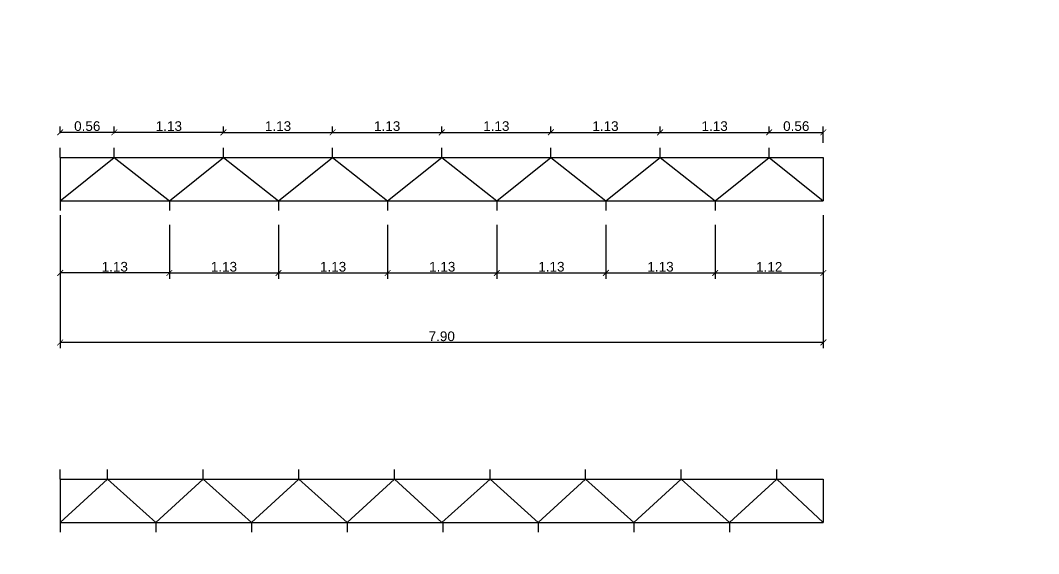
# Model space of a CAD drawing. Header units: millimetres. Extents: x 2924 to 6397, y 1555 to 1704.
# Drawn here: x 3147.7 to 3158.24, y 1592.55 to 1598.07 of the extents above; entities that cross this region are included whole.
import ezdxf

# ---------------------------------------------------------------- set-up
doc = ezdxf.new("R2010")
doc.units = ezdxf.units.MM
doc.header["$PDMODE"] = 35
doc.layers.get('Defpoints').update_dxf_attribs({"color": 230})
doc.layers.add('PT-MUROS', color=7, linetype='Continuous')
doc.layers.add('Viga', color=6, linetype='Continuous')
doc.styles.add('Arial10', font='arial.ttf', dxfattribs={"height": 0.1})
doc.styles.get("Standard").update_dxf_attribs({"font": 'arial.ttf'})
doc.dimstyles.new('COTA-1-50', dxfattribs={"dimtxt": 0.1, "dimasz": 0.06, "dimexe": 0.06, "dimexo": 0.15, "dimgap": 0.0125, "dimtad": 1, "dimzin": 0, "dimdsep": 46, "dimtxsty": 'Arial10', "dimblk1": 'ARCHTICK', "dimblk2": 'ARCHTICK', "dimsah": 1, "dimcen": 0.09, "dimclrd": 7, "dimclre": 7, "dimclrt": 7, "dimazin": 0, "dimtfac": 1, "dimtofl": 0, "dimtmove": 2, "dimatfit": 3, "dimldrblk": 'ARCHTICK', "dimfxl": 1, "dimtolj": 1, "dimtzin": 0, "dimarcsym": 0})

# ---------------------------------------------------------------- blocks, each defined once
blk = doc.blocks.new('_ARCHTICK')
at = {"color": 0, "linetype": 'ByBlock', "const_width": 0.15}
blk.add_lwpolyline([(-0.5, -0.5), (0.5, 0.5)], dxfattribs=at)
blk = doc.blocks.new('*D304')
at = {"layer": 'Defpoints', "color": 0, "transparency": 16777216}
for p in [(3148.109, 1596.106), (3149.239, 1596.106), (3148.109, 1595.459)]:
    blk.add_point(p, dxfattribs=at)
at = {"layer": 'PT-MUROS', "color": 7, "lineweight": -2, "transparency": 16777216}
for p, q in [((3148.109, 1595.956), (3148.109, 1595.399)), ((3149.239, 1595.956), (3149.239, 1595.399)), ((3149.239, 1595.459), (3148.109, 1595.459))]:
    blk.add_line(p, q, dxfattribs=at)
at = {"layer": 'PT-MUROS', "color": 7, "lineweight": -2, "transparency": 16777216, "xscale": 0.06, "yscale": 0.06, "zscale": 0.06, "rotation": 180}
blk.add_blockref('_ARCHTICK', (3148.109, 1595.459), dxfattribs=at)
at = {"layer": 'PT-MUROS', "color": 7, "lineweight": -2, "transparency": 16777216, "xscale": 0.06, "yscale": 0.06, "zscale": 0.06}
blk.add_blockref('_ARCHTICK', (3149.239, 1595.459), dxfattribs=at)
at = {"layer": 'PT-MUROS', "color": 7, "transparency": 16777216, "insert": (3148.674, 1595.523), "char_height": 0.1, "attachment_point": 5, "style": 'Arial10'}
blk.add_mtext('\\A1;1.13', dxfattribs=at)
blk = doc.blocks.new('*D305')
at = {"layer": 'Defpoints', "color": 0, "transparency": 16777216}
for p in [(3149.239, 1596.106), (3150.369, 1596.106), (3150.369, 1595.459)]:
    blk.add_point(p, dxfattribs=at)
at = {"layer": 'PT-MUROS', "color": 7, "lineweight": -2, "transparency": 16777216}
for p, q in [((3149.239, 1595.956), (3149.239, 1595.399)), ((3150.369, 1595.956), (3150.369, 1595.399)), ((3149.239, 1595.459), (3150.369, 1595.459))]:
    blk.add_line(p, q, dxfattribs=at)
at = {"layer": 'PT-MUROS', "color": 7, "lineweight": -2, "transparency": 16777216, "xscale": 0.06, "yscale": 0.06, "zscale": 0.06, "rotation": 180}
blk.add_blockref('_ARCHTICK', (3149.239, 1595.459), dxfattribs=at)
at = {"layer": 'PT-MUROS', "color": 7, "lineweight": -2, "transparency": 16777216, "xscale": 0.06, "yscale": 0.06, "zscale": 0.06}
blk.add_blockref('_ARCHTICK', (3150.369, 1595.459), dxfattribs=at)
at = {"layer": 'PT-MUROS', "color": 7, "transparency": 16777216, "insert": (3149.804, 1595.523), "char_height": 0.1, "attachment_point": 5, "style": 'Arial10'}
blk.add_mtext('\\A1;1.13', dxfattribs=at)
blk = doc.blocks.new('*D306')
at = {"layer": 'Defpoints', "color": 0, "transparency": 16777216}
for p in [(3150.369, 1596.106), (3151.499, 1596.106), (3151.499, 1595.459)]:
    blk.add_point(p, dxfattribs=at)
at = {"layer": 'PT-MUROS', "color": 7, "lineweight": -2, "transparency": 16777216}
for p, q in [((3150.369, 1595.956), (3150.369, 1595.399)), ((3151.499, 1595.956), (3151.499, 1595.399)), ((3150.369, 1595.459), (3151.499, 1595.459))]:
    blk.add_line(p, q, dxfattribs=at)
at = {"layer": 'PT-MUROS', "color": 7, "lineweight": -2, "transparency": 16777216, "xscale": 0.06, "yscale": 0.06, "zscale": 0.06, "rotation": 180}
blk.add_blockref('_ARCHTICK', (3150.369, 1595.459), dxfattribs=at)
at = {"layer": 'PT-MUROS', "color": 7, "lineweight": -2, "transparency": 16777216, "xscale": 0.06, "yscale": 0.06, "zscale": 0.06}
blk.add_blockref('_ARCHTICK', (3151.499, 1595.459), dxfattribs=at)
at = {"layer": 'PT-MUROS', "color": 7, "transparency": 16777216, "insert": (3150.934, 1595.523), "char_height": 0.1, "attachment_point": 5, "style": 'Arial10'}
blk.add_mtext('\\A1;1.13', dxfattribs=at)
blk = doc.blocks.new('*D307')
at = {"layer": 'Defpoints', "color": 0, "transparency": 16777216}
for p in [(3151.499, 1596.106), (3152.629, 1596.106), (3152.629, 1595.459)]:
    blk.add_point(p, dxfattribs=at)
at = {"layer": 'PT-MUROS', "color": 7, "lineweight": -2, "transparency": 16777216}
for p, q in [((3151.499, 1595.956), (3151.499, 1595.399)), ((3152.629, 1595.956), (3152.629, 1595.399)), ((3151.499, 1595.459), (3152.629, 1595.459))]:
    blk.add_line(p, q, dxfattribs=at)
at = {"layer": 'PT-MUROS', "color": 7, "lineweight": -2, "transparency": 16777216, "xscale": 0.06, "yscale": 0.06, "zscale": 0.06, "rotation": 180}
blk.add_blockref('_ARCHTICK', (3151.499, 1595.459), dxfattribs=at)
at = {"layer": 'PT-MUROS', "color": 7, "lineweight": -2, "transparency": 16777216, "xscale": 0.06, "yscale": 0.06, "zscale": 0.06}
blk.add_blockref('_ARCHTICK', (3152.629, 1595.459), dxfattribs=at)
at = {"layer": 'PT-MUROS', "color": 7, "transparency": 16777216, "insert": (3152.064, 1595.523), "char_height": 0.1, "attachment_point": 5, "style": 'Arial10'}
blk.add_mtext('\\A1;1.13', dxfattribs=at)
blk = doc.blocks.new('*D308')
at = {"layer": 'Defpoints', "color": 0, "transparency": 16777216}
for p in [(3152.629, 1596.106), (3153.759, 1596.106), (3153.759, 1595.459)]:
    blk.add_point(p, dxfattribs=at)
at = {"layer": 'PT-MUROS', "color": 7, "lineweight": -2, "transparency": 16777216}
for p, q in [((3152.629, 1595.956), (3152.629, 1595.399)), ((3153.759, 1595.956), (3153.759, 1595.399)), ((3152.629, 1595.459), (3153.759, 1595.459))]:
    blk.add_line(p, q, dxfattribs=at)
at = {"layer": 'PT-MUROS', "color": 7, "lineweight": -2, "transparency": 16777216, "xscale": 0.06, "yscale": 0.06, "zscale": 0.06, "rotation": 180}
blk.add_blockref('_ARCHTICK', (3152.629, 1595.459), dxfattribs=at)
at = {"layer": 'PT-MUROS', "color": 7, "lineweight": -2, "transparency": 16777216, "xscale": 0.06, "yscale": 0.06, "zscale": 0.06}
blk.add_blockref('_ARCHTICK', (3153.759, 1595.459), dxfattribs=at)
at = {"layer": 'PT-MUROS', "color": 7, "transparency": 16777216, "insert": (3153.194, 1595.523), "char_height": 0.1, "attachment_point": 5, "style": 'Arial10'}
blk.add_mtext('\\A1;1.13', dxfattribs=at)
blk = doc.blocks.new('*D309')
at = {"layer": 'Defpoints', "color": 0, "transparency": 16777216}
for p in [(3153.759, 1596.106), (3154.889, 1596.106), (3154.889, 1595.459)]:
    blk.add_point(p, dxfattribs=at)
at = {"layer": 'PT-MUROS', "color": 7, "lineweight": -2, "transparency": 16777216}
for p, q in [((3153.759, 1595.956), (3153.759, 1595.399)), ((3154.889, 1595.956), (3154.889, 1595.399)), ((3153.759, 1595.459), (3154.889, 1595.459))]:
    blk.add_line(p, q, dxfattribs=at)
at = {"layer": 'PT-MUROS', "color": 7, "lineweight": -2, "transparency": 16777216, "xscale": 0.06, "yscale": 0.06, "zscale": 0.06, "rotation": 180}
blk.add_blockref('_ARCHTICK', (3153.759, 1595.459), dxfattribs=at)
at = {"layer": 'PT-MUROS', "color": 7, "lineweight": -2, "transparency": 16777216, "xscale": 0.06, "yscale": 0.06, "zscale": 0.06}
blk.add_blockref('_ARCHTICK', (3154.889, 1595.459), dxfattribs=at)
at = {"layer": 'PT-MUROS', "color": 7, "transparency": 16777216, "insert": (3154.324, 1595.523), "char_height": 0.1, "attachment_point": 5, "style": 'Arial10'}
blk.add_mtext('\\A1;1.13', dxfattribs=at)
blk = doc.blocks.new('*D310')
at = {"layer": 'Defpoints', "color": 0, "transparency": 16777216}
for p in [(3156.009, 1596.206), (3154.889, 1596.106), (3156.009, 1595.459)]:
    blk.add_point(p, dxfattribs=at)
at = {"layer": 'PT-MUROS', "color": 7, "lineweight": -2, "transparency": 16777216}
for p, q in [((3156.009, 1596.056), (3156.009, 1595.399)), ((3154.889, 1595.956), (3154.889, 1595.399)), ((3154.889, 1595.459), (3156.009, 1595.459))]:
    blk.add_line(p, q, dxfattribs=at)
at = {"layer": 'PT-MUROS', "color": 7, "lineweight": -2, "transparency": 16777216, "xscale": 0.06, "yscale": 0.06, "zscale": 0.06, "rotation": 180}
blk.add_blockref('_ARCHTICK', (3154.889, 1595.459), dxfattribs=at)
at = {"layer": 'PT-MUROS', "color": 7, "lineweight": -2, "transparency": 16777216, "xscale": 0.06, "yscale": 0.06, "zscale": 0.06}
blk.add_blockref('_ARCHTICK', (3156.009, 1595.459), dxfattribs=at)
at = {"layer": 'PT-MUROS', "color": 7, "transparency": 16777216, "insert": (3155.449, 1595.522), "char_height": 0.1, "attachment_point": 5, "style": 'Arial10'}
blk.add_mtext('\\A1;1.12', dxfattribs=at)
blk = doc.blocks.new('*D311')
at = {"layer": 'Defpoints', "color": 0, "transparency": 16777216}
for p in [(3148.109, 1596.915), (3148.109, 1596.756), (3148.669, 1596.756)]:
    blk.add_point(p, dxfattribs=at)
at = {"layer": 'PT-MUROS', "color": 7, "lineweight": -2, "transparency": 16777216}
for p, q in [((3148.109, 1596.906), (3148.109, 1596.975)), ((3148.669, 1596.906), (3148.669, 1596.975)), ((3148.669, 1596.915), (3148.109, 1596.915))]:
    blk.add_line(p, q, dxfattribs=at)
at = {"layer": 'PT-MUROS', "color": 7, "lineweight": -2, "transparency": 16777216, "xscale": 0.06, "yscale": 0.06, "zscale": 0.06, "rotation": 180}
blk.add_blockref('_ARCHTICK', (3148.109, 1596.915), dxfattribs=at)
at = {"layer": 'PT-MUROS', "color": 7, "lineweight": -2, "transparency": 16777216, "xscale": 0.06, "yscale": 0.06, "zscale": 0.06}
blk.add_blockref('_ARCHTICK', (3148.669, 1596.915), dxfattribs=at)
at = {"layer": 'PT-MUROS', "color": 7, "transparency": 16777216, "insert": (3148.389, 1596.979), "char_height": 0.1, "attachment_point": 5, "style": 'Arial10'}
blk.add_mtext('\\A1;0.56', dxfattribs=at)
blk = doc.blocks.new('*D312')
at = {"layer": 'Defpoints', "color": 0, "transparency": 16777216}
for p in [(3148.669, 1596.915), (3148.669, 1596.756), (3149.799, 1596.756)]:
    blk.add_point(p, dxfattribs=at)
at = {"layer": 'PT-MUROS', "color": 7, "lineweight": -2, "transparency": 16777216}
for p, q in [((3148.669, 1596.906), (3148.669, 1596.975)), ((3149.799, 1596.906), (3149.799, 1596.975)), ((3149.799, 1596.915), (3148.669, 1596.915))]:
    blk.add_line(p, q, dxfattribs=at)
at = {"layer": 'PT-MUROS', "color": 7, "lineweight": -2, "transparency": 16777216, "xscale": 0.06, "yscale": 0.06, "zscale": 0.06, "rotation": 180}
blk.add_blockref('_ARCHTICK', (3148.669, 1596.915), dxfattribs=at)
at = {"layer": 'PT-MUROS', "color": 7, "lineweight": -2, "transparency": 16777216, "xscale": 0.06, "yscale": 0.06, "zscale": 0.06}
blk.add_blockref('_ARCHTICK', (3149.799, 1596.915), dxfattribs=at)
at = {"layer": 'PT-MUROS', "color": 7, "transparency": 16777216, "insert": (3149.234, 1596.979), "char_height": 0.1, "attachment_point": 5, "style": 'Arial10'}
blk.add_mtext('\\A1;1.13', dxfattribs=at)
blk = doc.blocks.new('*D313')
at = {"layer": 'Defpoints', "color": 0, "transparency": 16777216}
for p in [(3150.929, 1596.915), (3149.799, 1596.756), (3150.929, 1596.756)]:
    blk.add_point(p, dxfattribs=at)
at = {"layer": 'PT-MUROS', "color": 7, "lineweight": -2, "transparency": 16777216}
for p, q in [((3149.799, 1596.906), (3149.799, 1596.975)), ((3150.929, 1596.906), (3150.929, 1596.975)), ((3149.799, 1596.915), (3150.929, 1596.915))]:
    blk.add_line(p, q, dxfattribs=at)
at = {"layer": 'PT-MUROS', "color": 7, "lineweight": -2, "transparency": 16777216, "xscale": 0.06, "yscale": 0.06, "zscale": 0.06, "rotation": 180}
blk.add_blockref('_ARCHTICK', (3149.799, 1596.915), dxfattribs=at)
at = {"layer": 'PT-MUROS', "color": 7, "lineweight": -2, "transparency": 16777216, "xscale": 0.06, "yscale": 0.06, "zscale": 0.06}
blk.add_blockref('_ARCHTICK', (3150.929, 1596.915), dxfattribs=at)
at = {"layer": 'PT-MUROS', "color": 7, "transparency": 16777216, "insert": (3150.364, 1596.979), "char_height": 0.1, "attachment_point": 5, "style": 'Arial10'}
blk.add_mtext('\\A1;1.13', dxfattribs=at)
blk = doc.blocks.new('*D314')
at = {"layer": 'Defpoints', "color": 0, "transparency": 16777216}
for p in [(3152.059, 1596.915), (3150.929, 1596.756), (3152.059, 1596.756)]:
    blk.add_point(p, dxfattribs=at)
at = {"layer": 'PT-MUROS', "color": 7, "lineweight": -2, "transparency": 16777216}
for p, q in [((3150.929, 1596.906), (3150.929, 1596.975)), ((3152.059, 1596.906), (3152.059, 1596.975)), ((3150.929, 1596.915), (3152.059, 1596.915))]:
    blk.add_line(p, q, dxfattribs=at)
at = {"layer": 'PT-MUROS', "color": 7, "lineweight": -2, "transparency": 16777216, "xscale": 0.06, "yscale": 0.06, "zscale": 0.06, "rotation": 180}
blk.add_blockref('_ARCHTICK', (3150.929, 1596.915), dxfattribs=at)
at = {"layer": 'PT-MUROS', "color": 7, "lineweight": -2, "transparency": 16777216, "xscale": 0.06, "yscale": 0.06, "zscale": 0.06}
blk.add_blockref('_ARCHTICK', (3152.059, 1596.915), dxfattribs=at)
at = {"layer": 'PT-MUROS', "color": 7, "transparency": 16777216, "insert": (3151.494, 1596.979), "char_height": 0.1, "attachment_point": 5, "style": 'Arial10'}
blk.add_mtext('\\A1;1.13', dxfattribs=at)
blk = doc.blocks.new('*D315')
at = {"layer": 'Defpoints', "color": 0, "transparency": 16777216}
for p in [(3153.189, 1596.915), (3152.059, 1596.756), (3153.189, 1596.756)]:
    blk.add_point(p, dxfattribs=at)
at = {"layer": 'PT-MUROS', "color": 7, "lineweight": -2, "transparency": 16777216}
for p, q in [((3152.059, 1596.906), (3152.059, 1596.975)), ((3153.189, 1596.906), (3153.189, 1596.975)), ((3152.059, 1596.915), (3153.189, 1596.915))]:
    blk.add_line(p, q, dxfattribs=at)
at = {"layer": 'PT-MUROS', "color": 7, "lineweight": -2, "transparency": 16777216, "xscale": 0.06, "yscale": 0.06, "zscale": 0.06, "rotation": 180}
blk.add_blockref('_ARCHTICK', (3152.059, 1596.915), dxfattribs=at)
at = {"layer": 'PT-MUROS', "color": 7, "lineweight": -2, "transparency": 16777216, "xscale": 0.06, "yscale": 0.06, "zscale": 0.06}
blk.add_blockref('_ARCHTICK', (3153.189, 1596.915), dxfattribs=at)
at = {"layer": 'PT-MUROS', "color": 7, "transparency": 16777216, "insert": (3152.624, 1596.979), "char_height": 0.1, "attachment_point": 5, "style": 'Arial10'}
blk.add_mtext('\\A1;1.13', dxfattribs=at)
blk = doc.blocks.new('*D316')
at = {"layer": 'Defpoints', "color": 0, "transparency": 16777216}
for p in [(3154.319, 1596.915), (3153.189, 1596.756), (3154.319, 1596.756)]:
    blk.add_point(p, dxfattribs=at)
at = {"layer": 'PT-MUROS', "color": 7, "lineweight": -2, "transparency": 16777216}
for p, q in [((3153.189, 1596.906), (3153.189, 1596.975)), ((3154.319, 1596.906), (3154.319, 1596.975)), ((3153.189, 1596.915), (3154.319, 1596.915))]:
    blk.add_line(p, q, dxfattribs=at)
at = {"layer": 'PT-MUROS', "color": 7, "lineweight": -2, "transparency": 16777216, "xscale": 0.06, "yscale": 0.06, "zscale": 0.06, "rotation": 180}
blk.add_blockref('_ARCHTICK', (3153.189, 1596.915), dxfattribs=at)
at = {"layer": 'PT-MUROS', "color": 7, "lineweight": -2, "transparency": 16777216, "xscale": 0.06, "yscale": 0.06, "zscale": 0.06}
blk.add_blockref('_ARCHTICK', (3154.319, 1596.915), dxfattribs=at)
at = {"layer": 'PT-MUROS', "color": 7, "transparency": 16777216, "insert": (3153.754, 1596.979), "char_height": 0.1, "attachment_point": 5, "style": 'Arial10'}
blk.add_mtext('\\A1;1.13', dxfattribs=at)
blk = doc.blocks.new('*D317')
at = {"layer": 'Defpoints', "color": 0, "transparency": 16777216}
for p in [(3155.449, 1596.915), (3154.319, 1596.756), (3155.449, 1596.756)]:
    blk.add_point(p, dxfattribs=at)
at = {"layer": 'PT-MUROS', "color": 7, "lineweight": -2, "transparency": 16777216}
for p, q in [((3154.319, 1596.906), (3154.319, 1596.975)), ((3155.449, 1596.906), (3155.449, 1596.975)), ((3154.319, 1596.915), (3155.449, 1596.915))]:
    blk.add_line(p, q, dxfattribs=at)
at = {"layer": 'PT-MUROS', "color": 7, "lineweight": -2, "transparency": 16777216, "xscale": 0.06, "yscale": 0.06, "zscale": 0.06, "rotation": 180}
blk.add_blockref('_ARCHTICK', (3154.319, 1596.915), dxfattribs=at)
at = {"layer": 'PT-MUROS', "color": 7, "lineweight": -2, "transparency": 16777216, "xscale": 0.06, "yscale": 0.06, "zscale": 0.06}
blk.add_blockref('_ARCHTICK', (3155.449, 1596.915), dxfattribs=at)
at = {"layer": 'PT-MUROS', "color": 7, "transparency": 16777216, "insert": (3154.884, 1596.979), "char_height": 0.1, "attachment_point": 5, "style": 'Arial10'}
blk.add_mtext('\\A1;1.13', dxfattribs=at)
blk = doc.blocks.new('*D318')
at = {"layer": 'Defpoints', "color": 0, "transparency": 16777216}
for p in [(3156.009, 1596.915), (3155.449, 1596.756), (3156.009, 1596.656)]:
    blk.add_point(p, dxfattribs=at)
at = {"layer": 'PT-MUROS', "color": 7, "lineweight": -2, "transparency": 16777216}
for p, q in [((3155.449, 1596.906), (3155.449, 1596.975)), ((3156.009, 1596.806), (3156.009, 1596.975)), ((3155.449, 1596.915), (3156.009, 1596.915))]:
    blk.add_line(p, q, dxfattribs=at)
at = {"layer": 'PT-MUROS', "color": 7, "lineweight": -2, "transparency": 16777216, "xscale": 0.06, "yscale": 0.06, "zscale": 0.06, "rotation": 180}
blk.add_blockref('_ARCHTICK', (3155.449, 1596.915), dxfattribs=at)
at = {"layer": 'PT-MUROS', "color": 7, "lineweight": -2, "transparency": 16777216, "xscale": 0.06, "yscale": 0.06, "zscale": 0.06}
blk.add_blockref('_ARCHTICK', (3156.009, 1596.915), dxfattribs=at)
at = {"layer": 'PT-MUROS', "color": 7, "transparency": 16777216, "insert": (3155.729, 1596.979), "char_height": 0.1, "attachment_point": 5, "style": 'Arial10'}
blk.add_mtext('\\A1;0.56', dxfattribs=at)
blk = doc.blocks.new('*D357')
at = {"layer": 'Defpoints', "color": 0, "transparency": 16777216}
for p in [(3148.109, 1596.206), (3156.009, 1596.206), (3148.109, 1594.74)]:
    blk.add_point(p, dxfattribs=at)
at = {"layer": 'Viga', "color": 7, "lineweight": -2, "transparency": 16777216}
for p, q in [((3148.109, 1596.056), (3148.109, 1594.68)), ((3156.009, 1596.056), (3156.009, 1594.68)), ((3156.009, 1594.74), (3148.109, 1594.74))]:
    blk.add_line(p, q, dxfattribs=at)
at = {"layer": 'Viga', "color": 7, "lineweight": -2, "transparency": 16777216, "xscale": 0.06, "yscale": 0.06, "zscale": 0.06, "rotation": 180}
blk.add_blockref('_ARCHTICK', (3148.109, 1594.74), dxfattribs=at)
at = {"layer": 'Viga', "color": 7, "lineweight": -2, "transparency": 16777216, "xscale": 0.06, "yscale": 0.06, "zscale": 0.06}
blk.add_blockref('_ARCHTICK', (3156.009, 1594.74), dxfattribs=at)
at = {"layer": 'Viga', "color": 7, "transparency": 16777216, "insert": (3152.059, 1594.803), "char_height": 0.1, "attachment_point": 5, "style": 'Arial10'}
blk.add_mtext('\\A1;7.90', dxfattribs=at)
blk = doc.blocks.new('*D397')
at = {"layer": 'Defpoints', "color": 0, "transparency": 16777216}
for p in [(3131.893, 1621.241), (3132.881, 1621.241), (3132.881, 1620.903), (3220.46, 1562.18), (3220.46, 1561.981), (3228.345, 1561.981)]:
    blk.add_point(p, dxfattribs=at)
at = {"layer": 'PT-MUROS', "color": 7, "lineweight": -2, "transparency": 16777216}
for p, q in [((3131.893, 1621.091), (3131.893, 1620.843)), ((3132.881, 1621.091), (3132.881, 1620.843)), ((3131.893, 1620.903), (3132.881, 1620.903)), ((3220.46, 1562.131), (3220.46, 1562.24)), ((3228.345, 1562.18), (3220.46, 1562.18)), ((3228.345, 1562.131), (3228.345, 1562.24))]:
    blk.add_line(p, q, dxfattribs=at)
at = {"layer": 'PT-MUROS', "color": 7, "lineweight": -2, "transparency": 16777216, "xscale": 0.06, "yscale": 0.06, "zscale": 0.06, "rotation": 180}
for p in [(3131.893, 1620.903), (3220.46, 1562.18)]:
    blk.add_blockref('_ARCHTICK', p, dxfattribs=at)
at = {"layer": 'PT-MUROS', "color": 7, "lineweight": -2, "transparency": 16777216, "xscale": 0.06, "yscale": 0.06, "zscale": 0.06}
for p in [(3132.881, 1620.903), (3228.345, 1562.18)]:
    blk.add_blockref('_ARCHTICK', p, dxfattribs=at)
at = {"layer": 'PT-MUROS', "color": 7, "transparency": 16777216, "char_height": 0.1, "attachment_point": 5, "style": 'Arial10'}
for s, insert in [('\\A1;0.99', (3132.387, 1620.967)), ('\\A1;7.885', (3224.402, 1562.244))]:
    blk.add_mtext(s, dxfattribs=dict(at, insert=insert))
blk = doc.blocks.new('*D398')
at = {"layer": 'Defpoints', "color": 0, "transparency": 16777216}
for p in [(3132.881, 1621.241), (3133.869, 1621.241), (3133.869, 1620.903), (3228.345, 1565.434), (3228.345, 1565.181), (3228.575, 1565.181)]:
    blk.add_point(p, dxfattribs=at)
at = {"layer": 'PT-MUROS', "color": 7, "lineweight": -2, "transparency": 16777216}
for p, q in [((3132.881, 1621.091), (3132.881, 1620.843)), ((3133.869, 1621.091), (3133.869, 1620.843)), ((3132.881, 1620.903), (3133.869, 1620.903)), ((3228.495, 1565.434), (3228.635, 1565.434)), ((3228.575, 1565.434), (3228.575, 1565.181)), ((3228.495, 1565.181), (3228.635, 1565.181))]:
    blk.add_line(p, q, dxfattribs=at)
at = {"layer": 'PT-MUROS', "color": 7, "lineweight": -2, "transparency": 16777216, "xscale": 0.06, "yscale": 0.06, "zscale": 0.06}
for p, rotation in [((3132.881, 1620.903), 180), ((3228.575, 1565.434), 90), ((3228.575, 1565.181), 270)]:
    blk.add_blockref('_ARCHTICK', p, dxfattribs=dict(at, rotation=rotation))
blk.add_blockref('_ARCHTICK', (3133.869, 1620.903), dxfattribs=at)
at = {"layer": 'PT-MUROS', "color": 7, "transparency": 16777216, "insert": (3133.375, 1620.967), "char_height": 0.1, "attachment_point": 5, "style": 'Arial10'}
blk.add_mtext('\\A1;0.99', dxfattribs=at)
at = {"layer": 'PT-MUROS', "color": 7, "transparency": 16777216, "insert": (3228.537, 1565.307), "char_height": 0.05, "attachment_point": 5, "rotation": 90}
blk.add_mtext('\\A1;0.253', dxfattribs=at)
blk = doc.blocks.new('*D399')
at = {"layer": 'Defpoints', "color": 0, "transparency": 16777216}
for p in [(3130.905, 1621.241), (3131.893, 1621.241), (3131.893, 1620.903), (3195.253, 1583.084), (3191.913, 1581.957), (3195.253, 1581.957)]:
    blk.add_point(p, dxfattribs=at)
at = {"layer": 'PT-MUROS', "color": 7, "lineweight": -2, "transparency": 16777216}
for p, q in [((3130.905, 1621.091), (3130.905, 1620.843)), ((3131.893, 1621.091), (3131.893, 1620.843)), ((3130.905, 1620.903), (3131.893, 1620.903))]:
    blk.add_line(p, q, dxfattribs=at)
at = {"layer": 'Viga', "color": 7, "lineweight": -2, "transparency": 16777216}
for p, q in [((3191.913, 1582.107), (3191.913, 1583.144)), ((3191.913, 1583.084), (3195.253, 1583.084)), ((3195.253, 1582.107), (3195.253, 1583.144))]:
    blk.add_line(p, q, dxfattribs=at)
at = {"layer": 'PT-MUROS', "color": 7, "lineweight": -2, "transparency": 16777216, "xscale": 0.06, "yscale": 0.06, "zscale": 0.06, "rotation": 180}
blk.add_blockref('_ARCHTICK', (3130.905, 1620.903), dxfattribs=at)
at = {"layer": 'PT-MUROS', "color": 7, "lineweight": -2, "transparency": 16777216, "xscale": 0.06, "yscale": 0.06, "zscale": 0.06}
blk.add_blockref('_ARCHTICK', (3131.893, 1620.903), dxfattribs=at)
at = {"layer": 'Viga', "color": 7, "lineweight": -2, "transparency": 16777216, "xscale": 0.06, "yscale": 0.06, "zscale": 0.06, "rotation": 180}
blk.add_blockref('_ARCHTICK', (3191.913, 1583.084), dxfattribs=at)
at = {"layer": 'Viga', "color": 7, "lineweight": -2, "transparency": 16777216, "xscale": 0.06, "yscale": 0.06, "zscale": 0.06}
blk.add_blockref('_ARCHTICK', (3195.253, 1583.084), dxfattribs=at)
at = {"layer": 'PT-MUROS', "color": 7, "transparency": 16777216, "insert": (3131.399, 1620.967), "char_height": 0.1, "attachment_point": 5, "style": 'Arial10'}
blk.add_mtext('\\A1;0.99', dxfattribs=at)
at = {"layer": 'Viga', "color": 7, "transparency": 16777216, "insert": (3193.583, 1583.147), "char_height": 0.1, "attachment_point": 5, "style": 'Arial10'}
blk.add_mtext('\\A1;3.34', dxfattribs=at)
blk = doc.blocks.new('*D400')
at = {"layer": 'Defpoints', "color": 0, "transparency": 16777216}
for p in [(3134.153, 1621.241), (3135.091, 1621.241), (3135.091, 1620.895), (3191.913, 1583.378), (3191.913, 1581.957), (3195.64, 1581.957)]:
    blk.add_point(p, dxfattribs=at)
at = {"layer": 'PT-MUROS', "color": 7, "lineweight": -2, "transparency": 16777216}
for p, q in [((3134.153, 1621.091), (3134.153, 1620.835)), ((3135.091, 1621.091), (3135.091, 1620.835)), ((3134.153, 1620.895), (3135.091, 1620.895))]:
    blk.add_line(p, q, dxfattribs=at)
at = {"layer": 'Viga', "color": 7, "lineweight": -2, "transparency": 16777216}
for p, q in [((3191.913, 1582.107), (3191.913, 1583.438)), ((3195.64, 1583.378), (3191.913, 1583.378)), ((3195.64, 1582.107), (3195.64, 1583.438))]:
    blk.add_line(p, q, dxfattribs=at)
at = {"layer": 'PT-MUROS', "color": 7, "lineweight": -2, "transparency": 16777216, "xscale": 0.06, "yscale": 0.06, "zscale": 0.06, "rotation": 180}
blk.add_blockref('_ARCHTICK', (3134.153, 1620.895), dxfattribs=at)
at = {"layer": 'PT-MUROS', "color": 7, "lineweight": -2, "transparency": 16777216, "xscale": 0.06, "yscale": 0.06, "zscale": 0.06}
blk.add_blockref('_ARCHTICK', (3135.091, 1620.895), dxfattribs=at)
at = {"layer": 'Viga', "color": 7, "lineweight": -2, "transparency": 16777216, "xscale": 0.06, "yscale": 0.06, "zscale": 0.06, "rotation": 180}
blk.add_blockref('_ARCHTICK', (3191.913, 1583.378), dxfattribs=at)
at = {"layer": 'Viga', "color": 7, "lineweight": -2, "transparency": 16777216, "xscale": 0.06, "yscale": 0.06, "zscale": 0.06}
blk.add_blockref('_ARCHTICK', (3195.64, 1583.378), dxfattribs=at)
at = {"layer": 'PT-MUROS', "color": 7, "transparency": 16777216, "insert": (3134.622, 1620.959), "char_height": 0.1, "attachment_point": 5, "style": 'Arial10'}
blk.add_mtext('\\A1;0.94', dxfattribs=at)
at = {"layer": 'Viga', "color": 7, "transparency": 16777216, "insert": (3193.776, 1583.441), "char_height": 0.1, "attachment_point": 5, "style": 'Arial10'}
blk.add_mtext('\\A1;3.73', dxfattribs=at)
blk = doc.blocks.new('*D401')
at = {"layer": 'Defpoints', "color": 0, "transparency": 16777216}
for p in [(3135.091, 1621.241), (3136.028, 1621.241), (3136.028, 1620.895), (3196.026, 1583.644), (3191.913, 1581.957), (3196.026, 1581.957)]:
    blk.add_point(p, dxfattribs=at)
at = {"layer": 'PT-MUROS', "color": 7, "lineweight": -2, "transparency": 16777216}
for p, q in [((3135.091, 1621.091), (3135.091, 1620.835)), ((3136.028, 1621.091), (3136.028, 1620.835)), ((3135.091, 1620.895), (3136.028, 1620.895))]:
    blk.add_line(p, q, dxfattribs=at)
at = {"layer": 'Viga', "color": 7, "lineweight": -2, "transparency": 16777216}
for p, q in [((3191.913, 1582.107), (3191.913, 1583.704)), ((3196.026, 1582.107), (3196.026, 1583.704)), ((3191.913, 1583.644), (3196.026, 1583.644))]:
    blk.add_line(p, q, dxfattribs=at)
at = {"layer": 'PT-MUROS', "color": 7, "lineweight": -2, "transparency": 16777216, "xscale": 0.06, "yscale": 0.06, "zscale": 0.06, "rotation": 180}
blk.add_blockref('_ARCHTICK', (3135.091, 1620.895), dxfattribs=at)
at = {"layer": 'PT-MUROS', "color": 7, "lineweight": -2, "transparency": 16777216, "xscale": 0.06, "yscale": 0.06, "zscale": 0.06}
blk.add_blockref('_ARCHTICK', (3136.028, 1620.895), dxfattribs=at)
at = {"layer": 'Viga', "color": 7, "lineweight": -2, "transparency": 16777216, "xscale": 0.06, "yscale": 0.06, "zscale": 0.06, "rotation": 180}
blk.add_blockref('_ARCHTICK', (3191.913, 1583.644), dxfattribs=at)
at = {"layer": 'Viga', "color": 7, "lineweight": -2, "transparency": 16777216, "xscale": 0.06, "yscale": 0.06, "zscale": 0.06}
blk.add_blockref('_ARCHTICK', (3196.026, 1583.644), dxfattribs=at)
at = {"layer": 'PT-MUROS', "color": 7, "transparency": 16777216, "insert": (3135.559, 1620.959), "char_height": 0.1, "attachment_point": 5, "style": 'Arial10'}
blk.add_mtext('\\A1;0.94', dxfattribs=at)
at = {"layer": 'Viga', "color": 7, "transparency": 16777216, "insert": (3193.969, 1583.707), "char_height": 0.1, "attachment_point": 5, "style": 'Arial10'}
blk.add_mtext('\\A1;4.11', dxfattribs=at)

msp = doc.modelspace()

# ---------------------------------------------------------------- linework, layer by layer
at = {"layer": 'PT-MUROS'}
for p, q in [((3148.1088, 1596.6557), (3148.1088, 1596.7557)), ((3148.6688, 1596.6557), (3148.6688, 1596.7557)), ((3149.7988, 1596.6557), (3149.7988, 1596.7557)), ((3150.9288, 1596.6557), (3150.9288, 1596.7557)), ((3152.0588, 1596.6557), (3152.0588, 1596.7557)), ((3153.1888, 1596.6557), (3153.1888, 1596.7557)), ((3154.3188, 1596.6557), (3154.3188, 1596.7557)), ((3155.4488, 1596.6557), (3155.4488, 1596.7557)), ((3148.1088, 1596.6557), (3156.0088, 1596.6557)), ((3148.1088, 1596.6557), (3148.1088, 1596.2057)), ((3148.1088, 1596.2057), (3148.6688, 1596.6557)), ((3148.6688, 1596.6557), (3149.2388, 1596.2057)), ((3149.2388, 1596.2057), (3149.7988, 1596.6557)), ((3149.7988, 1596.6557), (3150.3688, 1596.2057)), ((3150.3688, 1596.2057), (3150.9288, 1596.6557)), ((3150.9288, 1596.6557), (3151.4988, 1596.2057)), ((3151.4988, 1596.2057), (3152.0588, 1596.6557)), ((3152.0588, 1596.6557), (3152.6288, 1596.2057)), ((3152.6288, 1596.2057), (3153.1888, 1596.6557)), ((3153.1888, 1596.6557), (3153.7588, 1596.2057)), ((3153.7588, 1596.2057), (3154.3188, 1596.6557)), ((3154.3188, 1596.6557), (3154.8888, 1596.2057)), ((3154.8888, 1596.2057), (3155.4488, 1596.6557)), ((3155.4488, 1596.6557), (3156.0088, 1596.2057)), ((3156.0088, 1596.6557), (3156.0088, 1596.2057)), ((3148.1088, 1596.2057), (3156.0088, 1596.2057)), ((3148.1088, 1596.2057), (3148.1088, 1596.1057)), ((3149.2388, 1596.2057), (3149.2388, 1596.1057)), ((3150.3688, 1596.2057), (3150.3688, 1596.1057)), ((3151.4988, 1596.2057), (3151.4988, 1596.1057)), ((3152.6288, 1596.2057), (3152.6288, 1596.1057)), ((3153.7588, 1596.2057), (3153.7588, 1596.1057)), ((3154.8888, 1596.2057), (3154.8888, 1596.1057)), ((3148.1088, 1593.3245), (3148.1088, 1593.4245)), ((3148.5988, 1593.3245), (3148.5988, 1593.4245)), ((3149.5888, 1593.3245), (3149.5888, 1593.4245)), ((3150.5788, 1593.3245), (3150.5788, 1593.4245)), ((3151.5688, 1593.3245), (3151.5688, 1593.4245)), ((3152.5588, 1593.3245), (3152.5588, 1593.4245)), ((3153.5488, 1593.3245), (3153.5488, 1593.4245)), ((3154.5388, 1593.3245), (3154.5388, 1593.4245)), ((3155.5288, 1593.3245), (3155.5288, 1593.4245)), ((3148.1088, 1593.3245), (3156.0088, 1593.3245)), ((3148.1088, 1593.3245), (3148.1088, 1592.8745)), ((3156.0088, 1593.3245), (3156.0088, 1592.8745)), ((3148.1088, 1592.8745), (3156.0088, 1592.8745)), ((3148.1088, 1592.8745), (3148.1088, 1592.7745)), ((3149.0988, 1592.8745), (3149.0988, 1592.7745)), ((3150.0888, 1592.8745), (3150.0888, 1592.7745)), ((3151.0788, 1592.8745), (3151.0788, 1592.7745)), ((3152.0688, 1592.8745), (3152.0688, 1592.7745)), ((3153.0588, 1592.8745), (3153.0588, 1592.7745)), ((3154.0488, 1592.8745), (3154.0488, 1592.7745)), ((3155.0388, 1592.8745), (3155.0388, 1592.7745))]:
    msp.add_line(p, q, dxfattribs=at)
at = {"layer": 'Viga'}
for p, q in [((3148.1088, 1592.8745), (3148.5988, 1593.3245)), ((3148.5988, 1593.3245), (3149.0988, 1592.8745)), ((3149.0988, 1592.8745), (3149.5888, 1593.3245)), ((3149.5888, 1593.3245), (3150.0888, 1592.8745)), ((3150.0888, 1592.8745), (3150.5788, 1593.3245)), ((3150.5788, 1593.3245), (3151.0788, 1592.8745)), ((3151.0788, 1592.8745), (3151.5688, 1593.3245)), ((3151.5688, 1593.3245), (3152.0588, 1592.8745)), ((3152.0588, 1592.8745), (3152.5588, 1593.3245)), ((3152.5588, 1593.3245), (3153.0588, 1592.8745)), ((3153.0588, 1592.8745), (3153.5488, 1593.3245)), ((3153.5488, 1593.3245), (3154.0488, 1592.8745)), ((3154.0488, 1592.8745), (3154.5388, 1593.3245)), ((3154.5388, 1593.3245), (3155.0388, 1592.8745)), ((3155.0388, 1592.8745), (3155.5288, 1593.3245)), ((3155.5288, 1593.3245), (3156.0088, 1592.8745))]:
    msp.add_line(p, q, dxfattribs=at)

# ---------------------------------------------------------------- dimensions: what is measured, and where the dimension line sits
at = {"layer": 'PT-MUROS'}
for base, p1, p2, override, picture, middle in [((3131.8929, 1620.9033), (3130.9049, 1621.2407), (3131.8929, 1621.2407), {"dimfxl": 0.5, "dimarcsym": 1}, '*D399', (3131.3989, 1620.9668)), ((3220.46, 1562.1805), (3228.345, 1561.9812), (3220.46, 1561.9813), {"dimdec": 3, "dimfxl": 0.2, "dimarcsym": 1}, '*D397', (3224.4025, 1562.244)), ((3132.8809, 1620.9033), (3131.8929, 1621.2407), (3132.8809, 1621.2407), {"dimfxl": 0.5, "dimarcsym": 1}, '*D397', (3132.3869, 1620.9668)), ((3133.8688, 1620.9033), (3132.8809, 1621.2407), (3133.8688, 1621.2407), {"dimfxl": 0.5, "dimarcsym": 1}, '*D398', (3133.3748, 1620.9668)), ((3135.0905, 1620.8953), (3134.1528, 1621.2407), (3135.0905, 1621.2407), {"dimfxl": 0.5, "dimarcsym": 1}, '*D400', (3134.6217, 1620.9588)), ((3136.0282, 1620.8953), (3135.0905, 1621.2407), (3136.0282, 1621.2407), {"dimfxl": 0.5, "dimarcsym": 1}, '*D401', (3135.5593, 1620.9588)), ((3148.1088, 1596.9151), (3148.6688, 1596.7557), (3148.1088, 1596.7557), {"dimfxl": 0.5, "dimarcsym": 1}, '*D311', (3148.3888, 1596.9787)), ((3148.6688, 1596.9151), (3149.7988, 1596.7557), (3148.6688, 1596.7557), {"dimfxl": 0.5, "dimarcsym": 1}, '*D312', (3149.2338, 1596.9787)), ((3150.9288, 1596.9151), (3149.7988, 1596.7557), (3150.9288, 1596.7557), {"dimfxl": 0.5, "dimarcsym": 1}, '*D313', (3150.3638, 1596.9787)), ((3152.0588, 1596.9151), (3150.9288, 1596.7557), (3152.0588, 1596.7557), {"dimfxl": 0.5, "dimarcsym": 1}, '*D314', (3151.4938, 1596.9787)), ((3153.1888, 1596.9151), (3152.0588, 1596.7557), (3153.1888, 1596.7557), {"dimfxl": 0.5, "dimarcsym": 1}, '*D315', (3152.6238, 1596.9787)), ((3154.3188, 1596.9151), (3153.1888, 1596.7557), (3154.3188, 1596.7557), {"dimfxl": 0.5, "dimarcsym": 1}, '*D316', (3153.7538, 1596.9787)), ((3155.4488, 1596.9151), (3154.3188, 1596.7557), (3155.4488, 1596.7557), {"dimfxl": 0.5, "dimarcsym": 1}, '*D317', (3154.8838, 1596.9787)), ((3156.0088, 1596.9151), (3155.4488, 1596.7557), (3156.0088, 1596.6557), {"dimfxl": 0.5, "dimarcsym": 1}, '*D318', (3155.7288, 1596.9787)), ((3156.0088, 1595.459), (3154.8888, 1596.1057), (3156.0088, 1596.2057), {"dimfxl": 0.5, "dimarcsym": 1}, '*D310', (3155.4488, 1595.5217)), ((3148.1088, 1595.459), (3149.2388, 1596.1057), (3148.1088, 1596.1057), {"dimfxl": 0.5, "dimarcsym": 1}, '*D304', (3148.6738, 1595.5226)), ((3150.3688, 1595.459), (3149.2388, 1596.1057), (3150.3688, 1596.1057), {"dimfxl": 0.5, "dimarcsym": 1}, '*D305', (3149.8038, 1595.5226)), ((3151.4988, 1595.459), (3150.3688, 1596.1057), (3151.4988, 1596.1057), {"dimfxl": 0.5, "dimarcsym": 1}, '*D306', (3150.9338, 1595.5226)), ((3152.6288, 1595.459), (3151.4988, 1596.1057), (3152.6288, 1596.1057), {"dimfxl": 0.5, "dimarcsym": 1}, '*D307', (3152.0638, 1595.5226)), ((3153.7588, 1595.459), (3152.6288, 1596.1057), (3153.7588, 1596.1057), {"dimfxl": 0.5, "dimarcsym": 1}, '*D308', (3153.1938, 1595.5226)), ((3154.8888, 1595.459), (3153.7588, 1596.1057), (3154.8888, 1596.1057), {"dimfxl": 0.5, "dimarcsym": 1}, '*D309', (3154.3238, 1595.5226))]:
    dim = msp.add_linear_dim(base=base, p1=p1, p2=p2, dimstyle='COTA-1-50', override=override, dxfattribs=at)
    dim.commit()
    dim.dimension.update_dxf_attribs({"geometry": picture, "text_midpoint": middle})
dim = msp.add_linear_dim(base=(3228.5754, 1565.1812), p1=(3228.345, 1565.4338), p2=(3228.345, 1565.1812), angle=270, dimstyle='COTA-1-50', override={"dimtxt": 0.05, "dimdec": 3, "dimtxsty": 'Standard', "dimfxl": 0.2, "dimarcsym": 1}, dxfattribs=at)
dim.commit()
dim.dimension.update_dxf_attribs({"geometry": '*D398', "text_midpoint": (3228.5373, 1565.3075)})
at = {"layer": 'Viga'}
for base, p1, p2, picture, middle in [((3195.253, 1583.0839), (3191.9125, 1581.9572), (3195.253, 1581.9572), '*D399', (3193.5828, 1583.1474)), ((3191.9125, 1583.3775), (3195.6396, 1581.9572), (3191.9125, 1581.9572), '*D400', (3193.7761, 1583.4411)), ((3196.0262, 1583.6439), (3191.9125, 1581.9572), (3196.0262, 1581.9572), '*D401', (3193.9694, 1583.7066)), ((3148.1088, 1594.7397), (3156.0088, 1596.2057), (3148.1088, 1596.2057), '*D357', (3152.0588, 1594.8033))]:
    dim = msp.add_linear_dim(base=base, p1=p1, p2=p2, dimstyle='COTA-1-50', override={"dimfxl": 0.5, "dimarcsym": 1}, dxfattribs=at)
    dim.commit()
    dim.dimension.update_dxf_attribs({"geometry": picture, "text_midpoint": middle})

doc.saveas('drawing.dxf')
